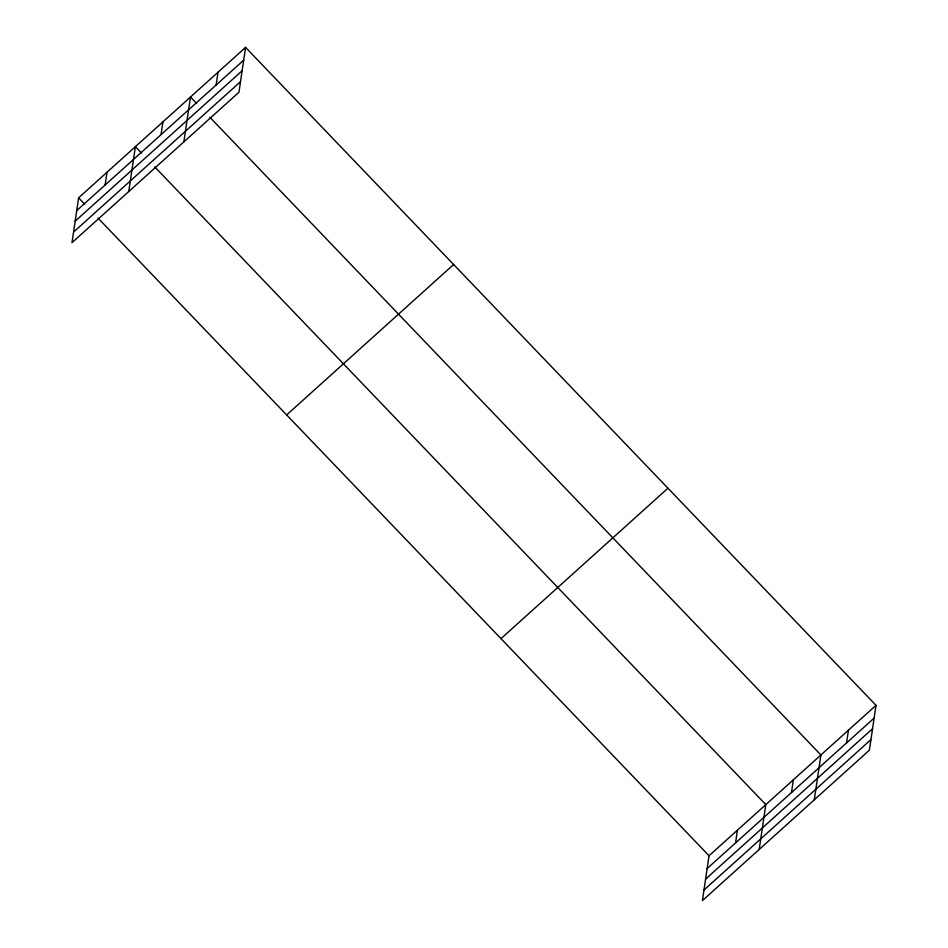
<?xml version="1.0" encoding="UTF-8"?>
<svg xmlns="http://www.w3.org/2000/svg" width="948" height="948" viewBox="0 0 948 948"><rect width="100%" height="100%" fill="white"/><g stroke="black" fill="none" stroke-linecap="round" stroke-linejoin="round"><path stroke-width="1.42" d="M245.579 47.4L78.613 197.824L71.989 242.664L238.967 92.24L245.579 47.4L876.011 705.336L869.387 750.176L702.421 900.6L709.033 855.76L876.011 705.336M105.11 185.026L107.005 172.252M128.762 191.52L135.386 146.679L141.501 153.066M161.053 134.64L162.938 121.865M183.865 141.88L190.489 97.04L196.603 103.427M216.144 85L218.028 72.226M735.541 842.962L737.425 830.187M759.182 849.455L765.806 804.615L154.761 166.907M791.473 792.564L793.358 779.789M814.285 799.816L820.909 754.975L209.864 117.268M846.564 742.924L848.46 730.15M76.729 210.598L243.695 60.174M75.165 221.18L242.131 70.756M73.553 232.082L240.519 81.658M286.651 414.951L453.618 264.516M500.994 638.644L667.961 488.208M707.149 868.534L874.115 718.11M705.585 879.116L872.563 728.692M703.985 890.018L870.951 739.594M78.613 197.824L84.739 204.211M97.988 218.052L709.033 855.76"/></g></svg>
